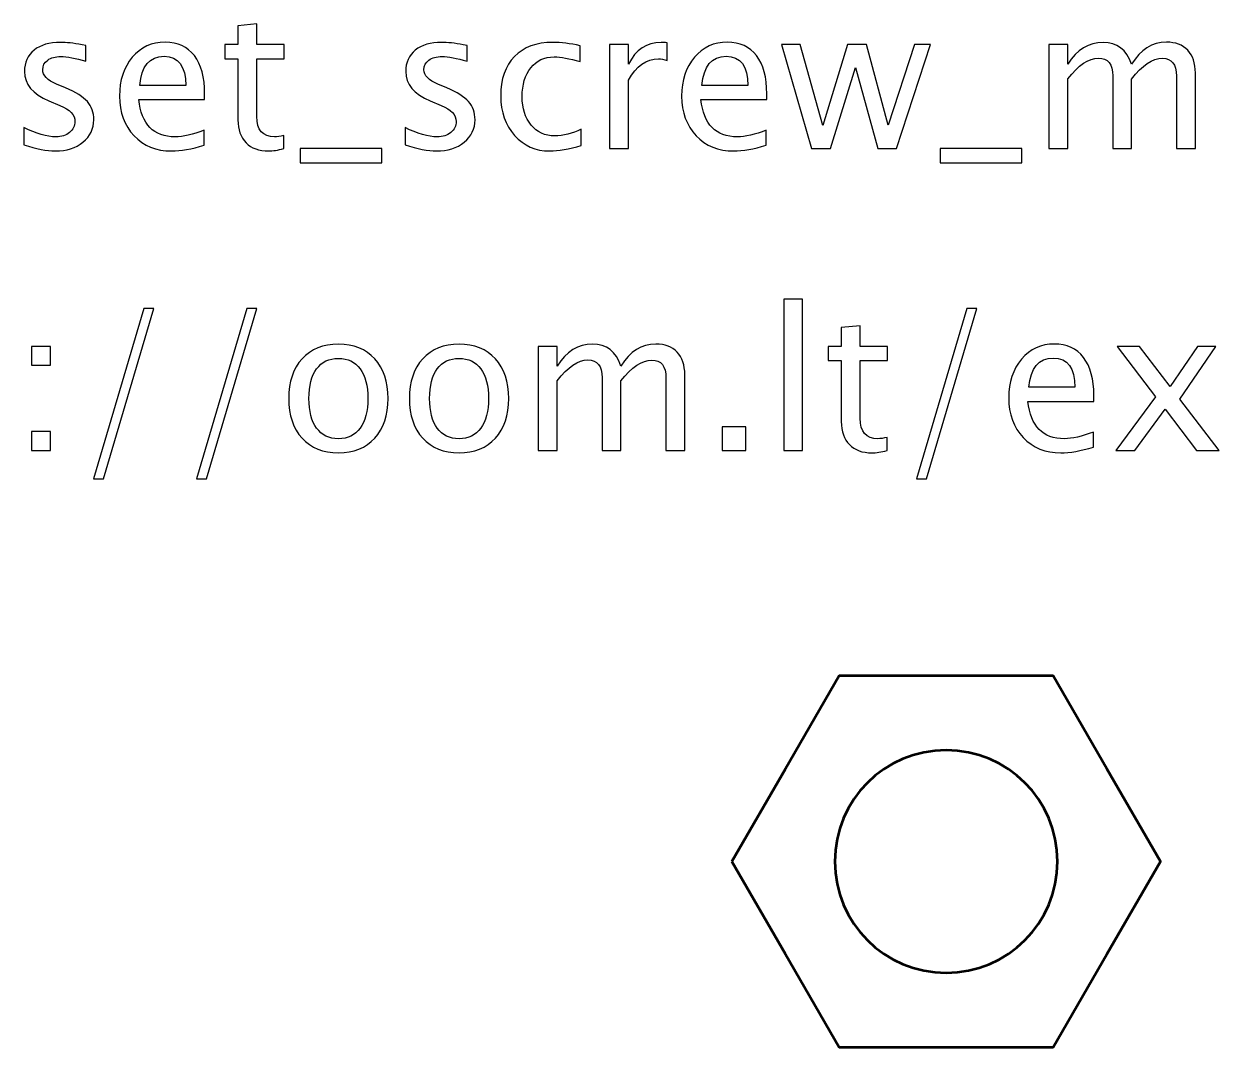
# Model space of a CAD drawing. Header units: centimetres. Extents: x -5.1 to 5.1, y 0.3 to 6.8.
# Drawn here: x -2.485 to 0.735, y 4 to 6.756 of the extents above; entities that cross this region are included whole.
import ezdxf

# ---------------------------------------------------------------- set-up
doc = ezdxf.new("R2010")
doc.units = ezdxf.units.CM
doc.header["$MEASUREMENT"] = 0
doc.layers.add('Layer 1', color=7, linetype='Continuous')

msp = doc.modelspace()

# ---------------------------------------------------------------- linework, layer by layer
at = {"layer": 'Layer 1'}
for points, knots in [([(-1.78483, 6.42053), (-1.80053, 6.41621), (-1.8142, 6.41409), (-1.82575, 6.41409), (-1.82575, 6.41409), (-1.85168, 6.41409), (-1.87187, 6.4215), (-1.88634, 6.43632), (-1.88634, 6.43632), (-1.90089, 6.45113), (-1.90812, 6.47168), (-1.90812, 6.49805), (-1.90812, 6.49805), (-1.90812, 6.49805), (-1.90812, 6.6628), (-1.90812, 6.6628), (-1.90812, 6.6628), (-1.90812, 6.6628), (-1.94322, 6.6628), (-1.94322, 6.6628), (-1.94322, 6.6628), (-1.94322, 6.6628), (-1.94322, 6.7009), (-1.94322, 6.7009), (-1.94322, 6.7009), (-1.94322, 6.7009), (-1.90812, 6.7009), (-1.90812, 6.7009), (-1.90812, 6.7009), (-1.90812, 6.7009), (-1.90812, 6.75161), (-1.90812, 6.75161), (-1.90812, 6.75161), (-1.90812, 6.75161), (-1.85732, 6.75646), (-1.85732, 6.75646), (-1.85732, 6.75646), (-1.85732, 6.75646), (-1.85732, 6.7009), (-1.85732, 6.7009), (-1.85732, 6.7009), (-1.85732, 6.7009), (-1.78377, 6.7009), (-1.78377, 6.7009), (-1.78377, 6.7009), (-1.78377, 6.7009), (-1.78377, 6.6628), (-1.78377, 6.6628), (-1.78377, 6.6628), (-1.78377, 6.6628), (-1.85732, 6.6628), (-1.85732, 6.6628), (-1.85732, 6.6628), (-1.85732, 6.6628), (-1.85732, 6.50722), (-1.85732, 6.50722), (-1.85732, 6.50722), (-1.85732, 6.47053), (-1.84136, 6.45219), (-1.80952, 6.45219), (-1.80952, 6.45219), (-1.80273, 6.45219), (-1.79453, 6.45334), (-1.78483, 6.45554), (-1.78483, 6.45554), (-1.78483, 6.45554), (-1.78483, 6.42053), (-1.78483, 6.42053)], [0, 0, 0, 0, 0.0555556, 0.0555556, 0.0555556, 0.0555556, 0.1111111, 0.1111111, 0.1111111, 0.1111111, 0.1666667, 0.1666667, 0.1666667, 0.1666667, 0.2222222, 0.2222222, 0.2222222, 0.2222222, 0.2777778, 0.2777778, 0.2777778, 0.2777778, 0.3333333, 0.3333333, 0.3333333, 0.3333333, 0.3888889, 0.3888889, 0.3888889, 0.3888889, 0.4444444, 0.4444444, 0.4444444, 0.4444444, 0.5, 0.5, 0.5, 0.5, 0.5555556, 0.5555556, 0.5555556, 0.5555556, 0.6111111, 0.6111111, 0.6111111, 0.6111111, 0.6666667, 0.6666667, 0.6666667, 0.6666667, 0.7222222, 0.7222222, 0.7222222, 0.7222222, 0.7777778, 0.7777778, 0.7777778, 0.7777778, 0.8333333, 0.8333333, 0.8333333, 0.8333333, 0.8888889, 0.8888889, 0.8888889, 0.8888889, 1, 1, 1, 1]), ([(-2.48492, 6.43049), (-2.48492, 6.43049), (-2.48492, 6.47706), (-2.48492, 6.47706), (-2.48492, 6.47706), (-2.45167, 6.46048), (-2.42283, 6.45219), (-2.39823, 6.45219), (-2.39823, 6.45219), (-2.38359, 6.45219), (-2.37142, 6.45616), (-2.3618, 6.4641), (-2.3618, 6.4641), (-2.35219, 6.47195), (-2.34734, 6.48182), (-2.34734, 6.49373), (-2.34734, 6.49373), (-2.34734, 6.5111), (-2.36083, 6.52548), (-2.38782, 6.53686), (-2.38782, 6.53686), (-2.38782, 6.53686), (-2.41754, 6.54947), (-2.41754, 6.54947), (-2.41754, 6.54947), (-2.46138, 6.56764), (-2.48334, 6.59392), (-2.48334, 6.62805), (-2.48334, 6.62805), (-2.48334, 6.65248), (-2.47469, 6.67171), (-2.45741, 6.68573), (-2.45741, 6.68573), (-2.44012, 6.69975), (-2.4164, 6.70672), (-2.38632, 6.70672), (-2.38632, 6.70672), (-2.37071, 6.70672), (-2.35131, 6.7046), (-2.32829, 6.70028), (-2.32829, 6.70028), (-2.32829, 6.70028), (-2.31771, 6.69825), (-2.31771, 6.69825), (-2.31771, 6.69825), (-2.31771, 6.69825), (-2.31771, 6.65592), (-2.31771, 6.65592), (-2.31771, 6.65592), (-2.34602, 6.66439), (-2.36859, 6.66862), (-2.38544, 6.66862), (-2.38544, 6.66862), (-2.40026, 6.66862), (-2.41199, 6.66536), (-2.42089, 6.65892), (-2.42089, 6.65892), (-2.42971, 6.65248), (-2.43412, 6.64384), (-2.43412, 6.63299), (-2.43412, 6.63299), (-2.43412, 6.61773), (-2.42178, 6.60477), (-2.39699, 6.59427), (-2.39699, 6.59427), (-2.39699, 6.59427), (-2.37256, 6.58395), (-2.37256, 6.58395), (-2.37256, 6.58395), (-2.34487, 6.57231), (-2.32529, 6.55996), (-2.31383, 6.547), (-2.31383, 6.547), (-2.30227, 6.53404), (-2.29654, 6.51781), (-2.29654, 6.4984), (-2.29654, 6.4984), (-2.29654, 6.4738), (-2.30624, 6.4536), (-2.32573, 6.43781), (-2.32573, 6.43781), (-2.34513, 6.42203), (-2.37001, 6.41409), (-2.40026, 6.41409), (-2.40026, 6.41409), (-2.42354, 6.41409), (-2.45167, 6.41956), (-2.48492, 6.43049)], [0, 0, 0, 0, 0.0434783, 0.0434783, 0.0434783, 0.0434783, 0.0869565, 0.0869565, 0.0869565, 0.0869565, 0.1304348, 0.1304348, 0.1304348, 0.1304348, 0.173913, 0.173913, 0.173913, 0.173913, 0.2173913, 0.2173913, 0.2173913, 0.2173913, 0.2608696, 0.2608696, 0.2608696, 0.2608696, 0.3043478, 0.3043478, 0.3043478, 0.3043478, 0.3478261, 0.3478261, 0.3478261, 0.3478261, 0.3913043, 0.3913043, 0.3913043, 0.3913043, 0.4347826, 0.4347826, 0.4347826, 0.4347826, 0.4782609, 0.4782609, 0.4782609, 0.4782609, 0.5217391, 0.5217391, 0.5217391, 0.5217391, 0.5652174, 0.5652174, 0.5652174, 0.5652174, 0.6086957, 0.6086957, 0.6086957, 0.6086957, 0.6521739, 0.6521739, 0.6521739, 0.6521739, 0.6956522, 0.6956522, 0.6956522, 0.6956522, 0.7391304, 0.7391304, 0.7391304, 0.7391304, 0.7826087, 0.7826087, 0.7826087, 0.7826087, 0.826087, 0.826087, 0.826087, 0.826087, 0.8695652, 0.8695652, 0.8695652, 0.8695652, 0.9130435, 0.9130435, 0.9130435, 0.9130435, 1, 1, 1, 1]), ([(-1.99923, 6.42944), (-2.03336, 6.41921), (-2.06256, 6.41409), (-2.0869, 6.41409), (-2.0869, 6.41409), (-2.12844, 6.41409), (-2.16222, 6.42785), (-2.18823, 6.45528), (-2.18823, 6.45528), (-2.21425, 6.48271), (-2.2273, 6.51825), (-2.2273, 6.56199), (-2.2273, 6.56199), (-2.2273, 6.60441), (-2.21584, 6.63925), (-2.19282, 6.6665), (-2.19282, 6.6665), (-2.1698, 6.69367), (-2.14034, 6.70725), (-2.10445, 6.70725), (-2.10445, 6.70725), (-2.07049, 6.70725), (-2.04421, 6.69517), (-2.02569, 6.671), (-2.02569, 6.671), (-2.00717, 6.64684), (-1.99791, 6.61262), (-1.99791, 6.56825), (-1.99791, 6.56825), (-1.99791, 6.56825), (-1.99817, 6.55273), (-1.99817, 6.55273), (-1.99817, 6.55273), (-1.99817, 6.55273), (-2.17545, 6.55273), (-2.17545, 6.55273), (-2.17545, 6.55273), (-2.16804, 6.4857), (-2.13532, 6.45219), (-2.07737, 6.45219), (-2.07737, 6.45219), (-2.05612, 6.45219), (-2.0301, 6.45819), (-1.99923, 6.47018), (-1.99923, 6.47018), (-1.99923, 6.47018), (-1.99923, 6.42944), (-1.99923, 6.42944)], [0, 0, 0, 0, 0.0769231, 0.0769231, 0.0769231, 0.0769231, 0.1538462, 0.1538462, 0.1538462, 0.1538462, 0.2307692, 0.2307692, 0.2307692, 0.2307692, 0.3076923, 0.3076923, 0.3076923, 0.3076923, 0.3846154, 0.3846154, 0.3846154, 0.3846154, 0.4615385, 0.4615385, 0.4615385, 0.4615385, 0.5384615, 0.5384615, 0.5384615, 0.5384615, 0.6153846, 0.6153846, 0.6153846, 0.6153846, 0.6923077, 0.6923077, 0.6923077, 0.6923077, 0.7692308, 0.7692308, 0.7692308, 0.7692308, 0.8461538, 0.8461538, 0.8461538, 0.8461538, 1, 1, 1, 1]), ([(-1.45779, 6.43049), (-1.45779, 6.43049), (-1.45779, 6.47706), (-1.45779, 6.47706), (-1.45779, 6.47706), (-1.42454, 6.46048), (-1.3957, 6.45219), (-1.3711, 6.45219), (-1.3711, 6.45219), (-1.35646, 6.45219), (-1.34429, 6.45616), (-1.33467, 6.4641), (-1.33467, 6.4641), (-1.32506, 6.47195), (-1.32021, 6.48182), (-1.32021, 6.49373), (-1.32021, 6.49373), (-1.32021, 6.5111), (-1.3337, 6.52548), (-1.36069, 6.53686), (-1.36069, 6.53686), (-1.36069, 6.53686), (-1.39041, 6.54947), (-1.39041, 6.54947), (-1.39041, 6.54947), (-1.43425, 6.56764), (-1.45621, 6.59392), (-1.45621, 6.62805), (-1.45621, 6.62805), (-1.45621, 6.65248), (-1.44756, 6.67171), (-1.43028, 6.68573), (-1.43028, 6.68573), (-1.41299, 6.69975), (-1.38927, 6.70672), (-1.35919, 6.70672), (-1.35919, 6.70672), (-1.34358, 6.70672), (-1.32418, 6.7046), (-1.30116, 6.70028), (-1.30116, 6.70028), (-1.30116, 6.70028), (-1.29058, 6.69825), (-1.29058, 6.69825), (-1.29058, 6.69825), (-1.29058, 6.69825), (-1.29058, 6.65592), (-1.29058, 6.65592), (-1.29058, 6.65592), (-1.31889, 6.66439), (-1.34146, 6.66862), (-1.35831, 6.66862), (-1.35831, 6.66862), (-1.37313, 6.66862), (-1.38486, 6.66536), (-1.39376, 6.65892), (-1.39376, 6.65892), (-1.40258, 6.65248), (-1.40699, 6.64384), (-1.40699, 6.63299), (-1.40699, 6.63299), (-1.40699, 6.61773), (-1.39465, 6.60477), (-1.36986, 6.59427), (-1.36986, 6.59427), (-1.36986, 6.59427), (-1.34543, 6.58395), (-1.34543, 6.58395), (-1.34543, 6.58395), (-1.31774, 6.57231), (-1.29816, 6.55996), (-1.2867, 6.547), (-1.2867, 6.547), (-1.27514, 6.53404), (-1.26941, 6.51781), (-1.26941, 6.4984), (-1.26941, 6.4984), (-1.26941, 6.4738), (-1.27911, 6.4536), (-1.2986, 6.43781), (-1.2986, 6.43781), (-1.318, 6.42203), (-1.34288, 6.41409), (-1.37313, 6.41409), (-1.37313, 6.41409), (-1.39641, 6.41409), (-1.42454, 6.41956), (-1.45779, 6.43049)], [0, 0, 0, 0, 0.0434783, 0.0434783, 0.0434783, 0.0434783, 0.0869565, 0.0869565, 0.0869565, 0.0869565, 0.1304348, 0.1304348, 0.1304348, 0.1304348, 0.173913, 0.173913, 0.173913, 0.173913, 0.2173913, 0.2173913, 0.2173913, 0.2173913, 0.2608696, 0.2608696, 0.2608696, 0.2608696, 0.3043478, 0.3043478, 0.3043478, 0.3043478, 0.3478261, 0.3478261, 0.3478261, 0.3478261, 0.3913043, 0.3913043, 0.3913043, 0.3913043, 0.4347826, 0.4347826, 0.4347826, 0.4347826, 0.4782609, 0.4782609, 0.4782609, 0.4782609, 0.5217391, 0.5217391, 0.5217391, 0.5217391, 0.5652174, 0.5652174, 0.5652174, 0.5652174, 0.6086957, 0.6086957, 0.6086957, 0.6086957, 0.6521739, 0.6521739, 0.6521739, 0.6521739, 0.6956522, 0.6956522, 0.6956522, 0.6956522, 0.7391304, 0.7391304, 0.7391304, 0.7391304, 0.7826087, 0.7826087, 0.7826087, 0.7826087, 0.826087, 0.826087, 0.826087, 0.826087, 0.8695652, 0.8695652, 0.8695652, 0.8695652, 0.9130435, 0.9130435, 0.9130435, 0.9130435, 1, 1, 1, 1]), ([(-0.98322, 6.42891), (-1.01611, 6.41903), (-1.04451, 6.41409), (-1.06841, 6.41409), (-1.06841, 6.41409), (-1.10634, 6.41409), (-1.13773, 6.42811), (-1.16269, 6.45607), (-1.16269, 6.45607), (-1.18765, 6.48412), (-1.20017, 6.51948), (-1.20017, 6.56208), (-1.20017, 6.56208), (-1.20017, 6.60759), (-1.18783, 6.64313), (-1.16313, 6.66853), (-1.16313, 6.66853), (-1.13844, 6.69402), (-1.10395, 6.70672), (-1.05968, 6.70672), (-1.05968, 6.70672), (-1.0379, 6.70672), (-1.01338, 6.70372), (-0.98639, 6.69773), (-0.98639, 6.69773), (-0.98639, 6.69773), (-0.98639, 6.65486), (-0.98639, 6.65486), (-0.98639, 6.65486), (-1.01505, 6.66333), (-1.03843, 6.66756), (-1.05642, 6.66756), (-1.05642, 6.66756), (-1.08252, 6.66756), (-1.10342, 6.65777), (-1.11904, 6.63828), (-1.11904, 6.63828), (-1.13465, 6.61879), (-1.1425, 6.59277), (-1.1425, 6.56032), (-1.1425, 6.56032), (-1.1425, 6.52883), (-1.13438, 6.50343), (-1.11824, 6.48394), (-1.11824, 6.48394), (-1.1021, 6.46454), (-1.08102, 6.45484), (-1.05483, 6.45484), (-1.05483, 6.45484), (-1.03163, 6.45484), (-1.00782, 6.46083), (-0.98322, 6.47283), (-0.98322, 6.47283), (-0.98322, 6.47283), (-0.98322, 6.42891), (-0.98322, 6.42891)], [0, 0, 0, 0, 0.0666667, 0.0666667, 0.0666667, 0.0666667, 0.1333333, 0.1333333, 0.1333333, 0.1333333, 0.2, 0.2, 0.2, 0.2, 0.2666667, 0.2666667, 0.2666667, 0.2666667, 0.3333333, 0.3333333, 0.3333333, 0.3333333, 0.4, 0.4, 0.4, 0.4, 0.4666667, 0.4666667, 0.4666667, 0.4666667, 0.5333333, 0.5333333, 0.5333333, 0.5333333, 0.6, 0.6, 0.6, 0.6, 0.6666667, 0.6666667, 0.6666667, 0.6666667, 0.7333333, 0.7333333, 0.7333333, 0.7333333, 0.8, 0.8, 0.8, 0.8, 0.8666667, 0.8666667, 0.8666667, 0.8666667, 1, 1, 1, 1]), ([(-0.90693, 6.42044), (-0.90693, 6.42044), (-0.90693, 6.7009), (-0.90693, 6.7009), (-0.90693, 6.7009), (-0.90693, 6.7009), (-0.85613, 6.7009), (-0.85613, 6.7009), (-0.85613, 6.7009), (-0.85613, 6.7009), (-0.85613, 6.64789), (-0.85613, 6.64789), (-0.85613, 6.64789), (-0.83593, 6.68714), (-0.80665, 6.70672), (-0.7682, 6.70672), (-0.7682, 6.70672), (-0.763, 6.70672), (-0.75753, 6.70628), (-0.75188, 6.7054), (-0.75188, 6.7054), (-0.75188, 6.7054), (-0.75188, 6.65786), (-0.75188, 6.65786), (-0.75188, 6.65786), (-0.7607, 6.66077), (-0.76846, 6.66227), (-0.77517, 6.66227), (-0.77517, 6.66227), (-0.80745, 6.66227), (-0.83443, 6.64322), (-0.85613, 6.60503), (-0.85613, 6.60503), (-0.85613, 6.60503), (-0.85613, 6.42044), (-0.85613, 6.42044), (-0.85613, 6.42044), (-0.85613, 6.42044), (-0.90693, 6.42044), (-0.90693, 6.42044)], [0, 0, 0, 0, 0.0909091, 0.0909091, 0.0909091, 0.0909091, 0.1818182, 0.1818182, 0.1818182, 0.1818182, 0.2727273, 0.2727273, 0.2727273, 0.2727273, 0.3636364, 0.3636364, 0.3636364, 0.3636364, 0.4545455, 0.4545455, 0.4545455, 0.4545455, 0.5454545, 0.5454545, 0.5454545, 0.5454545, 0.6363636, 0.6363636, 0.6363636, 0.6363636, 0.7272727, 0.7272727, 0.7272727, 0.7272727, 0.8181818, 0.8181818, 0.8181818, 0.8181818, 1, 1, 1, 1]), ([(-0.48456, 6.42944), (-0.51869, 6.41921), (-0.54789, 6.41409), (-0.57223, 6.41409), (-0.57223, 6.41409), (-0.61377, 6.41409), (-0.64755, 6.42785), (-0.67356, 6.45528), (-0.67356, 6.45528), (-0.69958, 6.48271), (-0.71263, 6.51825), (-0.71263, 6.56199), (-0.71263, 6.56199), (-0.71263, 6.60441), (-0.70117, 6.63925), (-0.67815, 6.6665), (-0.67815, 6.6665), (-0.65513, 6.69367), (-0.62567, 6.70725), (-0.58978, 6.70725), (-0.58978, 6.70725), (-0.55582, 6.70725), (-0.52954, 6.69517), (-0.51102, 6.671), (-0.51102, 6.671), (-0.4925, 6.64684), (-0.48324, 6.61262), (-0.48324, 6.56825), (-0.48324, 6.56825), (-0.48324, 6.56825), (-0.4835, 6.55273), (-0.4835, 6.55273), (-0.4835, 6.55273), (-0.4835, 6.55273), (-0.66078, 6.55273), (-0.66078, 6.55273), (-0.66078, 6.55273), (-0.65337, 6.4857), (-0.62065, 6.45219), (-0.5627, 6.45219), (-0.5627, 6.45219), (-0.54145, 6.45219), (-0.51543, 6.45819), (-0.48456, 6.47018), (-0.48456, 6.47018), (-0.48456, 6.47018), (-0.48456, 6.42944), (-0.48456, 6.42944)], [0, 0, 0, 0, 0.0769231, 0.0769231, 0.0769231, 0.0769231, 0.1538462, 0.1538462, 0.1538462, 0.1538462, 0.2307692, 0.2307692, 0.2307692, 0.2307692, 0.3076923, 0.3076923, 0.3076923, 0.3076923, 0.3846154, 0.3846154, 0.3846154, 0.3846154, 0.4615385, 0.4615385, 0.4615385, 0.4615385, 0.5384615, 0.5384615, 0.5384615, 0.5384615, 0.6153846, 0.6153846, 0.6153846, 0.6153846, 0.6923077, 0.6923077, 0.6923077, 0.6923077, 0.7692308, 0.7692308, 0.7692308, 0.7692308, 0.8461538, 0.8461538, 0.8461538, 0.8461538, 1, 1, 1, 1]), ([(-0.36276, 6.42044), (-0.36276, 6.42044), (-0.44319, 6.7009), (-0.44319, 6.7009), (-0.44319, 6.7009), (-0.44319, 6.7009), (-0.39363, 6.7009), (-0.39363, 6.7009), (-0.39363, 6.7009), (-0.39363, 6.7009), (-0.33198, 6.48315), (-0.33198, 6.48315), (-0.33198, 6.48315), (-0.33198, 6.48315), (-0.26548, 6.7009), (-0.26548, 6.7009), (-0.26548, 6.7009), (-0.26548, 6.7009), (-0.21468, 6.7009), (-0.21468, 6.7009), (-0.21468, 6.7009), (-0.21468, 6.7009), (-0.15621, 6.4835), (-0.15621, 6.4835), (-0.15621, 6.4835), (-0.15621, 6.4835), (-0.08548, 6.7009), (-0.08548, 6.7009), (-0.08548, 6.7009), (-0.08548, 6.7009), (-0.04208, 6.7009), (-0.04208, 6.7009), (-0.04208, 6.7009), (-0.04208, 6.7009), (-0.13363, 6.42044), (-0.13363, 6.42044), (-0.13363, 6.42044), (-0.13363, 6.42044), (-0.18443, 6.42044), (-0.18443, 6.42044), (-0.18443, 6.42044), (-0.18443, 6.42044), (-0.24458, 6.63916), (-0.24458, 6.63916), (-0.24458, 6.63916), (-0.24458, 6.63916), (-0.31196, 6.42044), (-0.31196, 6.42044), (-0.31196, 6.42044), (-0.31196, 6.42044), (-0.36276, 6.42044), (-0.36276, 6.42044)], [0, 0, 0, 0, 0.0714286, 0.0714286, 0.0714286, 0.0714286, 0.1428571, 0.1428571, 0.1428571, 0.1428571, 0.2142857, 0.2142857, 0.2142857, 0.2142857, 0.2857143, 0.2857143, 0.2857143, 0.2857143, 0.3571429, 0.3571429, 0.3571429, 0.3571429, 0.4285714, 0.4285714, 0.4285714, 0.4285714, 0.5, 0.5, 0.5, 0.5, 0.5714286, 0.5714286, 0.5714286, 0.5714286, 0.6428571, 0.6428571, 0.6428571, 0.6428571, 0.7142857, 0.7142857, 0.7142857, 0.7142857, 0.7857143, 0.7857143, 0.7857143, 0.7857143, 0.8571429, 0.8571429, 0.8571429, 0.8571429, 1, 1, 1, 1]), ([(0.27675, 6.42044), (0.27675, 6.42044), (0.27675, 6.7009), (0.27675, 6.7009), (0.27675, 6.7009), (0.27675, 6.7009), (0.32755, 6.7009), (0.32755, 6.7009), (0.32755, 6.7009), (0.32755, 6.7009), (0.32755, 6.64789), (0.32755, 6.64789), (0.32755, 6.64789), (0.35233, 6.68714), (0.38408, 6.70672), (0.42298, 6.70672), (0.42298, 6.70672), (0.46046, 6.70672), (0.48595, 6.68714), (0.49953, 6.64789), (0.49953, 6.64789), (0.52361, 6.68749), (0.55501, 6.70725), (0.59355, 6.70725), (0.59355, 6.70725), (0.61815, 6.70725), (0.63729, 6.70002), (0.65096, 6.68547), (0.65096, 6.68547), (0.66463, 6.67091), (0.67151, 6.65054), (0.67151, 6.62435), (0.67151, 6.62435), (0.67151, 6.62435), (0.67151, 6.42044), (0.67151, 6.42044), (0.67151, 6.42044), (0.67151, 6.42044), (0.62071, 6.42044), (0.62071, 6.42044), (0.62071, 6.42044), (0.62071, 6.42044), (0.62071, 6.61597), (0.62071, 6.61597), (0.62071, 6.61597), (0.62071, 6.64789), (0.60801, 6.66386), (0.58261, 6.66386), (0.58261, 6.66386), (0.55624, 6.66386), (0.52855, 6.64525), (0.49953, 6.60794), (0.49953, 6.60794), (0.49953, 6.60794), (0.49953, 6.42044), (0.49953, 6.42044), (0.49953, 6.42044), (0.49953, 6.42044), (0.44873, 6.42044), (0.44873, 6.42044), (0.44873, 6.42044), (0.44873, 6.42044), (0.44873, 6.61614), (0.44873, 6.61614), (0.44873, 6.61614), (0.44873, 6.64834), (0.43585, 6.66439), (0.41001, 6.66439), (0.41001, 6.66439), (0.38435, 6.66439), (0.35683, 6.64569), (0.32755, 6.60821), (0.32755, 6.60821), (0.32755, 6.60821), (0.32755, 6.42044), (0.32755, 6.42044), (0.32755, 6.42044), (0.32755, 6.42044), (0.27675, 6.42044), (0.27675, 6.42044)], [0, 0, 0, 0, 0.047619, 0.047619, 0.047619, 0.047619, 0.0952381, 0.0952381, 0.0952381, 0.0952381, 0.1428571, 0.1428571, 0.1428571, 0.1428571, 0.1904762, 0.1904762, 0.1904762, 0.1904762, 0.2380952, 0.2380952, 0.2380952, 0.2380952, 0.2857143, 0.2857143, 0.2857143, 0.2857143, 0.3333333, 0.3333333, 0.3333333, 0.3333333, 0.3809524, 0.3809524, 0.3809524, 0.3809524, 0.4285714, 0.4285714, 0.4285714, 0.4285714, 0.4761905, 0.4761905, 0.4761905, 0.4761905, 0.5238095, 0.5238095, 0.5238095, 0.5238095, 0.5714286, 0.5714286, 0.5714286, 0.5714286, 0.6190476, 0.6190476, 0.6190476, 0.6190476, 0.6666667, 0.6666667, 0.6666667, 0.6666667, 0.7142857, 0.7142857, 0.7142857, 0.7142857, 0.7619048, 0.7619048, 0.7619048, 0.7619048, 0.8095238, 0.8095238, 0.8095238, 0.8095238, 0.8571429, 0.8571429, 0.8571429, 0.8571429, 0.9047619, 0.9047619, 0.9047619, 0.9047619, 1, 1, 1, 1]), ([(-2.1728, 6.59083), (-2.1728, 6.59083), (-2.04897, 6.59083), (-2.04897, 6.59083), (-2.04897, 6.59083), (-2.04897, 6.64304), (-2.06847, 6.66915), (-2.10736, 6.66915), (-2.10736, 6.66915), (-2.14652, 6.66915), (-2.1683, 6.64304), (-2.1728, 6.59083)], [0, 0, 0, 0, 0.25, 0.25, 0.25, 0.25, 0.5, 0.5, 0.5, 0.5, 1, 1, 1, 1]), ([(-0.65813, 6.59083), (-0.65813, 6.59083), (-0.5343, 6.59083), (-0.5343, 6.59083), (-0.5343, 6.59083), (-0.5343, 6.64304), (-0.5538, 6.66915), (-0.59269, 6.66915), (-0.59269, 6.66915), (-0.63185, 6.66915), (-0.65363, 6.64304), (-0.65813, 6.59083)], [0, 0, 0, 0, 0.25, 0.25, 0.25, 0.25, 0.5, 0.5, 0.5, 0.5, 1, 1, 1, 1]), ([(-1.7409, 6.38234), (-1.7409, 6.38234), (-1.7409, 6.42044), (-1.7409, 6.42044), (-1.7409, 6.42044), (-1.7409, 6.42044), (-1.52077, 6.42044), (-1.52077, 6.42044), (-1.52077, 6.42044), (-1.52077, 6.42044), (-1.52077, 6.38234), (-1.52077, 6.38234), (-1.52077, 6.38234), (-1.52077, 6.38234), (-1.7409, 6.38234), (-1.7409, 6.38234)], [0, 0, 0, 0, 0.2, 0.2, 0.2, 0.2, 0.4, 0.4, 0.4, 0.4, 0.6, 0.6, 0.6, 0.6, 1, 1, 1, 1]), ([(-0.01641, 6.38234), (-0.01641, 6.38234), (-0.01641, 6.42044), (-0.01641, 6.42044), (-0.01641, 6.42044), (-0.01641, 6.42044), (0.20372, 6.42044), (0.20372, 6.42044), (0.20372, 6.42044), (0.20372, 6.42044), (0.20372, 6.38234), (0.20372, 6.38234), (0.20372, 6.38234), (0.20372, 6.38234), (-0.01641, 6.38234), (-0.01641, 6.38234)], [0, 0, 0, 0, 0.2, 0.2, 0.2, 0.2, 0.4, 0.4, 0.4, 0.4, 0.6, 0.6, 0.6, 0.6, 1, 1, 1, 1]), ([(-2.29768, 5.53056), (-2.29768, 5.53056), (-2.16159, 5.98988), (-2.16159, 5.98988), (-2.16159, 5.98988), (-2.16159, 5.98988), (-2.1347, 5.98988), (-2.1347, 5.98988), (-2.1347, 5.98988), (-2.1347, 5.98988), (-2.27078, 5.53056), (-2.27078, 5.53056), (-2.27078, 5.53056), (-2.27078, 5.53056), (-2.29768, 5.53056), (-2.29768, 5.53056)], [0, 0, 0, 0, 0.2, 0.2, 0.2, 0.2, 0.4, 0.4, 0.4, 0.4, 0.6, 0.6, 0.6, 0.6, 1, 1, 1, 1]), ([(-2.02022, 5.53056), (-2.02022, 5.53056), (-1.88413, 5.98988), (-1.88413, 5.98988), (-1.88413, 5.98988), (-1.88413, 5.98988), (-1.85724, 5.98988), (-1.85724, 5.98988), (-1.85724, 5.98988), (-1.85724, 5.98988), (-1.99332, 5.53056), (-1.99332, 5.53056), (-1.99332, 5.53056), (-1.99332, 5.53056), (-2.02022, 5.53056), (-2.02022, 5.53056)], [0, 0, 0, 0, 0.2, 0.2, 0.2, 0.2, 0.4, 0.4, 0.4, 0.4, 0.6, 0.6, 0.6, 0.6, 1, 1, 1, 1]), ([(-0.43747, 5.60729), (-0.43747, 5.60729), (-0.43747, 6.01528), (-0.43747, 6.01528), (-0.43747, 6.01528), (-0.43747, 6.01528), (-0.38667, 6.01528), (-0.38667, 6.01528), (-0.38667, 6.01528), (-0.38667, 6.01528), (-0.38667, 5.60729), (-0.38667, 5.60729), (-0.38667, 5.60729), (-0.38667, 5.60729), (-0.43747, 5.60729), (-0.43747, 5.60729)], [0, 0, 0, 0, 0.2, 0.2, 0.2, 0.2, 0.4, 0.4, 0.4, 0.4, 0.6, 0.6, 0.6, 0.6, 1, 1, 1, 1]), ([(-0.08028, 5.53056), (-0.08028, 5.53056), (0.05581, 5.98988), (0.05581, 5.98988), (0.05581, 5.98988), (0.05581, 5.98988), (0.0827, 5.98988), (0.0827, 5.98988), (0.0827, 5.98988), (0.0827, 5.98988), (-0.05338, 5.53056), (-0.05338, 5.53056), (-0.05338, 5.53056), (-0.05338, 5.53056), (-0.08028, 5.53056), (-0.08028, 5.53056)], [0, 0, 0, 0, 0.2, 0.2, 0.2, 0.2, 0.4, 0.4, 0.4, 0.4, 0.6, 0.6, 0.6, 0.6, 1, 1, 1, 1]), ([(-0.15913, 5.60738), (-0.17483, 5.60306), (-0.1885, 5.60094), (-0.20005, 5.60094), (-0.20005, 5.60094), (-0.22598, 5.60094), (-0.24617, 5.60835), (-0.26064, 5.62317), (-0.26064, 5.62317), (-0.27519, 5.63798), (-0.28242, 5.65853), (-0.28242, 5.6849), (-0.28242, 5.6849), (-0.28242, 5.6849), (-0.28242, 5.84965), (-0.28242, 5.84965), (-0.28242, 5.84965), (-0.28242, 5.84965), (-0.31752, 5.84965), (-0.31752, 5.84965), (-0.31752, 5.84965), (-0.31752, 5.84965), (-0.31752, 5.88775), (-0.31752, 5.88775), (-0.31752, 5.88775), (-0.31752, 5.88775), (-0.28242, 5.88775), (-0.28242, 5.88775), (-0.28242, 5.88775), (-0.28242, 5.88775), (-0.28242, 5.93846), (-0.28242, 5.93846), (-0.28242, 5.93846), (-0.28242, 5.93846), (-0.23162, 5.94331), (-0.23162, 5.94331), (-0.23162, 5.94331), (-0.23162, 5.94331), (-0.23162, 5.88775), (-0.23162, 5.88775), (-0.23162, 5.88775), (-0.23162, 5.88775), (-0.15807, 5.88775), (-0.15807, 5.88775), (-0.15807, 5.88775), (-0.15807, 5.88775), (-0.15807, 5.84965), (-0.15807, 5.84965), (-0.15807, 5.84965), (-0.15807, 5.84965), (-0.23162, 5.84965), (-0.23162, 5.84965), (-0.23162, 5.84965), (-0.23162, 5.84965), (-0.23162, 5.69407), (-0.23162, 5.69407), (-0.23162, 5.69407), (-0.23162, 5.65738), (-0.21566, 5.63904), (-0.18382, 5.63904), (-0.18382, 5.63904), (-0.17703, 5.63904), (-0.16883, 5.64019), (-0.15913, 5.64239), (-0.15913, 5.64239), (-0.15913, 5.64239), (-0.15913, 5.60738), (-0.15913, 5.60738)], [0, 0, 0, 0, 0.0555556, 0.0555556, 0.0555556, 0.0555556, 0.1111111, 0.1111111, 0.1111111, 0.1111111, 0.1666667, 0.1666667, 0.1666667, 0.1666667, 0.2222222, 0.2222222, 0.2222222, 0.2222222, 0.2777778, 0.2777778, 0.2777778, 0.2777778, 0.3333333, 0.3333333, 0.3333333, 0.3333333, 0.3888889, 0.3888889, 0.3888889, 0.3888889, 0.4444444, 0.4444444, 0.4444444, 0.4444444, 0.5, 0.5, 0.5, 0.5, 0.5555556, 0.5555556, 0.5555556, 0.5555556, 0.6111111, 0.6111111, 0.6111111, 0.6111111, 0.6666667, 0.6666667, 0.6666667, 0.6666667, 0.7222222, 0.7222222, 0.7222222, 0.7222222, 0.7777778, 0.7777778, 0.7777778, 0.7777778, 0.8333333, 0.8333333, 0.8333333, 0.8333333, 0.8888889, 0.8888889, 0.8888889, 0.8888889, 1, 1, 1, 1]), ([(-1.63745, 5.60094), (-1.67864, 5.60094), (-1.71127, 5.61408), (-1.73526, 5.64036), (-1.73526, 5.64036), (-1.75934, 5.66665), (-1.77133, 5.70236), (-1.77133, 5.74743), (-1.77133, 5.74743), (-1.77133, 5.79241), (-1.75934, 5.82804), (-1.73526, 5.85424), (-1.73526, 5.85424), (-1.71127, 5.88043), (-1.67864, 5.89357), (-1.63745, 5.89357), (-1.63745, 5.89357), (-1.59627, 5.89357), (-1.56364, 5.88043), (-1.53965, 5.85424), (-1.53965, 5.85424), (-1.51557, 5.82804), (-1.50357, 5.79241), (-1.50357, 5.74743), (-1.50357, 5.74743), (-1.50357, 5.70236), (-1.51557, 5.66665), (-1.53965, 5.64036), (-1.53965, 5.64036), (-1.56364, 5.61408), (-1.59627, 5.60094), (-1.63745, 5.60094)], [0, 0, 0, 0, 0.1111111, 0.1111111, 0.1111111, 0.1111111, 0.2222222, 0.2222222, 0.2222222, 0.2222222, 0.3333333, 0.3333333, 0.3333333, 0.3333333, 0.4444444, 0.4444444, 0.4444444, 0.4444444, 0.5555556, 0.5555556, 0.5555556, 0.5555556, 0.6666667, 0.6666667, 0.6666667, 0.6666667, 0.7777778, 0.7777778, 0.7777778, 0.7777778, 1, 1, 1, 1]), ([(-1.31236, 5.60094), (-1.35355, 5.60094), (-1.38618, 5.61408), (-1.41017, 5.64036), (-1.41017, 5.64036), (-1.43425, 5.66665), (-1.44624, 5.70236), (-1.44624, 5.74743), (-1.44624, 5.74743), (-1.44624, 5.79241), (-1.43425, 5.82804), (-1.41017, 5.85424), (-1.41017, 5.85424), (-1.38618, 5.88043), (-1.35355, 5.89357), (-1.31236, 5.89357), (-1.31236, 5.89357), (-1.27118, 5.89357), (-1.23855, 5.88043), (-1.21456, 5.85424), (-1.21456, 5.85424), (-1.19048, 5.82804), (-1.17848, 5.79241), (-1.17848, 5.74743), (-1.17848, 5.74743), (-1.17848, 5.70236), (-1.19048, 5.66665), (-1.21456, 5.64036), (-1.21456, 5.64036), (-1.23855, 5.61408), (-1.27118, 5.60094), (-1.31236, 5.60094)], [0, 0, 0, 0, 0.1111111, 0.1111111, 0.1111111, 0.1111111, 0.2222222, 0.2222222, 0.2222222, 0.2222222, 0.3333333, 0.3333333, 0.3333333, 0.3333333, 0.4444444, 0.4444444, 0.4444444, 0.4444444, 0.5555556, 0.5555556, 0.5555556, 0.5555556, 0.6666667, 0.6666667, 0.6666667, 0.6666667, 0.7777778, 0.7777778, 0.7777778, 0.7777778, 1, 1, 1, 1]), ([(-1.09893, 5.60729), (-1.09893, 5.60729), (-1.09893, 5.88775), (-1.09893, 5.88775), (-1.09893, 5.88775), (-1.09893, 5.88775), (-1.04813, 5.88775), (-1.04813, 5.88775), (-1.04813, 5.88775), (-1.04813, 5.88775), (-1.04813, 5.83474), (-1.04813, 5.83474), (-1.04813, 5.83474), (-1.02335, 5.87399), (-0.9916, 5.89357), (-0.9527, 5.89357), (-0.9527, 5.89357), (-0.91522, 5.89357), (-0.88973, 5.87399), (-0.87615, 5.83474), (-0.87615, 5.83474), (-0.85207, 5.87434), (-0.82067, 5.8941), (-0.78213, 5.8941), (-0.78213, 5.8941), (-0.75753, 5.8941), (-0.73839, 5.88687), (-0.72472, 5.87232), (-0.72472, 5.87232), (-0.71105, 5.85776), (-0.70417, 5.83739), (-0.70417, 5.8112), (-0.70417, 5.8112), (-0.70417, 5.8112), (-0.70417, 5.60729), (-0.70417, 5.60729), (-0.70417, 5.60729), (-0.70417, 5.60729), (-0.75497, 5.60729), (-0.75497, 5.60729), (-0.75497, 5.60729), (-0.75497, 5.60729), (-0.75497, 5.80282), (-0.75497, 5.80282), (-0.75497, 5.80282), (-0.75497, 5.83474), (-0.76767, 5.85071), (-0.79307, 5.85071), (-0.79307, 5.85071), (-0.81944, 5.85071), (-0.84713, 5.8321), (-0.87615, 5.79479), (-0.87615, 5.79479), (-0.87615, 5.79479), (-0.87615, 5.60729), (-0.87615, 5.60729), (-0.87615, 5.60729), (-0.87615, 5.60729), (-0.92695, 5.60729), (-0.92695, 5.60729), (-0.92695, 5.60729), (-0.92695, 5.60729), (-0.92695, 5.80299), (-0.92695, 5.80299), (-0.92695, 5.80299), (-0.92695, 5.83519), (-0.93983, 5.85124), (-0.96567, 5.85124), (-0.96567, 5.85124), (-0.99133, 5.85124), (-1.01885, 5.83254), (-1.04813, 5.79506), (-1.04813, 5.79506), (-1.04813, 5.79506), (-1.04813, 5.60729), (-1.04813, 5.60729), (-1.04813, 5.60729), (-1.04813, 5.60729), (-1.09893, 5.60729), (-1.09893, 5.60729)], [0, 0, 0, 0, 0.047619, 0.047619, 0.047619, 0.047619, 0.0952381, 0.0952381, 0.0952381, 0.0952381, 0.1428571, 0.1428571, 0.1428571, 0.1428571, 0.1904762, 0.1904762, 0.1904762, 0.1904762, 0.2380952, 0.2380952, 0.2380952, 0.2380952, 0.2857143, 0.2857143, 0.2857143, 0.2857143, 0.3333333, 0.3333333, 0.3333333, 0.3333333, 0.3809524, 0.3809524, 0.3809524, 0.3809524, 0.4285714, 0.4285714, 0.4285714, 0.4285714, 0.4761905, 0.4761905, 0.4761905, 0.4761905, 0.5238095, 0.5238095, 0.5238095, 0.5238095, 0.5714286, 0.5714286, 0.5714286, 0.5714286, 0.6190476, 0.6190476, 0.6190476, 0.6190476, 0.6666667, 0.6666667, 0.6666667, 0.6666667, 0.7142857, 0.7142857, 0.7142857, 0.7142857, 0.7619048, 0.7619048, 0.7619048, 0.7619048, 0.8095238, 0.8095238, 0.8095238, 0.8095238, 0.8571429, 0.8571429, 0.8571429, 0.8571429, 0.9047619, 0.9047619, 0.9047619, 0.9047619, 1, 1, 1, 1]), ([(0.39668, 5.61629), (0.36255, 5.60606), (0.33335, 5.60094), (0.30901, 5.60094), (0.30901, 5.60094), (0.26747, 5.60094), (0.23369, 5.6147), (0.20768, 5.64213), (0.20768, 5.64213), (0.18166, 5.66956), (0.16861, 5.7051), (0.16861, 5.74884), (0.16861, 5.74884), (0.16861, 5.79126), (0.18007, 5.8261), (0.20309, 5.85335), (0.20309, 5.85335), (0.22611, 5.88052), (0.25557, 5.8941), (0.29146, 5.8941), (0.29146, 5.8941), (0.32542, 5.8941), (0.3517, 5.88202), (0.37022, 5.85785), (0.37022, 5.85785), (0.38874, 5.83369), (0.398, 5.79947), (0.398, 5.7551), (0.398, 5.7551), (0.398, 5.7551), (0.39774, 5.73958), (0.39774, 5.73958), (0.39774, 5.73958), (0.39774, 5.73958), (0.22046, 5.73958), (0.22046, 5.73958), (0.22046, 5.73958), (0.22787, 5.67255), (0.26059, 5.63904), (0.31854, 5.63904), (0.31854, 5.63904), (0.33979, 5.63904), (0.36581, 5.64504), (0.39668, 5.65703), (0.39668, 5.65703), (0.39668, 5.65703), (0.39668, 5.61629), (0.39668, 5.61629)], [0, 0, 0, 0, 0.0769231, 0.0769231, 0.0769231, 0.0769231, 0.1538462, 0.1538462, 0.1538462, 0.1538462, 0.2307692, 0.2307692, 0.2307692, 0.2307692, 0.3076923, 0.3076923, 0.3076923, 0.3076923, 0.3846154, 0.3846154, 0.3846154, 0.3846154, 0.4615385, 0.4615385, 0.4615385, 0.4615385, 0.5384615, 0.5384615, 0.5384615, 0.5384615, 0.6153846, 0.6153846, 0.6153846, 0.6153846, 0.6923077, 0.6923077, 0.6923077, 0.6923077, 0.7692308, 0.7692308, 0.7692308, 0.7692308, 0.8461538, 0.8461538, 0.8461538, 0.8461538, 1, 1, 1, 1]), ([(-2.46401, 5.83695), (-2.46401, 5.83695), (-2.46401, 5.88775), (-2.46401, 5.88775), (-2.46401, 5.88775), (-2.46401, 5.88775), (-2.41321, 5.88775), (-2.41321, 5.88775), (-2.41321, 5.88775), (-2.41321, 5.88775), (-2.41321, 5.83695), (-2.41321, 5.83695), (-2.41321, 5.83695), (-2.41321, 5.83695), (-2.46401, 5.83695), (-2.46401, 5.83695)], [0, 0, 0, 0, 0.2, 0.2, 0.2, 0.2, 0.4, 0.4, 0.4, 0.4, 0.6, 0.6, 0.6, 0.6, 1, 1, 1, 1]), ([(0.45762, 5.60729), (0.45762, 5.60729), (0.56443, 5.75202), (0.56443, 5.75202), (0.56443, 5.75202), (0.56443, 5.75202), (0.4608, 5.88775), (0.4608, 5.88775), (0.4608, 5.88775), (0.4608, 5.88775), (0.52139, 5.88775), (0.52139, 5.88775), (0.52139, 5.88775), (0.52139, 5.88775), (0.60323, 5.77971), (0.60323, 5.77971), (0.60323, 5.77971), (0.60323, 5.77971), (0.67732, 5.88775), (0.67732, 5.88775), (0.67732, 5.88775), (0.67732, 5.88775), (0.72697, 5.88775), (0.72697, 5.88775), (0.72697, 5.88775), (0.72697, 5.88775), (0.62996, 5.74549), (0.62996, 5.74549), (0.62996, 5.74549), (0.62996, 5.74549), (0.73544, 5.60729), (0.73544, 5.60729), (0.73544, 5.60729), (0.73544, 5.60729), (0.67485, 5.60729), (0.67485, 5.60729), (0.67485, 5.60729), (0.67485, 5.60729), (0.59036, 5.71842), (0.59036, 5.71842), (0.59036, 5.71842), (0.59036, 5.71842), (0.5086, 5.60729), (0.5086, 5.60729), (0.5086, 5.60729), (0.5086, 5.60729), (0.45762, 5.60729), (0.45762, 5.60729)], [0, 0, 0, 0, 0.0769231, 0.0769231, 0.0769231, 0.0769231, 0.1538462, 0.1538462, 0.1538462, 0.1538462, 0.2307692, 0.2307692, 0.2307692, 0.2307692, 0.3076923, 0.3076923, 0.3076923, 0.3076923, 0.3846154, 0.3846154, 0.3846154, 0.3846154, 0.4615385, 0.4615385, 0.4615385, 0.4615385, 0.5384615, 0.5384615, 0.5384615, 0.5384615, 0.6153846, 0.6153846, 0.6153846, 0.6153846, 0.6923077, 0.6923077, 0.6923077, 0.6923077, 0.7692308, 0.7692308, 0.7692308, 0.7692308, 0.8461538, 0.8461538, 0.8461538, 0.8461538, 1, 1, 1, 1]), ([(-1.63754, 5.63904), (-1.61241, 5.63904), (-1.59283, 5.64848), (-1.57889, 5.66744), (-1.57889, 5.66744), (-1.56505, 5.68631), (-1.55808, 5.71304), (-1.55808, 5.74743), (-1.55808, 5.74743), (-1.55808, 5.78174), (-1.56505, 5.80837), (-1.57889, 5.82725), (-1.57889, 5.82725), (-1.59283, 5.84603), (-1.61241, 5.85547), (-1.63754, 5.85547), (-1.63754, 5.85547), (-1.66277, 5.85547), (-1.68235, 5.84603), (-1.6961, 5.82725), (-1.6961, 5.82725), (-1.70995, 5.80837), (-1.71683, 5.78174), (-1.71683, 5.74743), (-1.71683, 5.74743), (-1.71683, 5.71304), (-1.70995, 5.68631), (-1.6961, 5.66744), (-1.6961, 5.66744), (-1.68235, 5.64848), (-1.66277, 5.63904), (-1.63754, 5.63904)], [0, 0, 0, 0, 0.1111111, 0.1111111, 0.1111111, 0.1111111, 0.2222222, 0.2222222, 0.2222222, 0.2222222, 0.3333333, 0.3333333, 0.3333333, 0.3333333, 0.4444444, 0.4444444, 0.4444444, 0.4444444, 0.5555556, 0.5555556, 0.5555556, 0.5555556, 0.6666667, 0.6666667, 0.6666667, 0.6666667, 0.7777778, 0.7777778, 0.7777778, 0.7777778, 1, 1, 1, 1]), ([(-1.31245, 5.63904), (-1.28732, 5.63904), (-1.26774, 5.64848), (-1.2538, 5.66744), (-1.2538, 5.66744), (-1.23996, 5.68631), (-1.23299, 5.71304), (-1.23299, 5.74743), (-1.23299, 5.74743), (-1.23299, 5.78174), (-1.23996, 5.80837), (-1.2538, 5.82725), (-1.2538, 5.82725), (-1.26774, 5.84603), (-1.28732, 5.85547), (-1.31245, 5.85547), (-1.31245, 5.85547), (-1.33768, 5.85547), (-1.35726, 5.84603), (-1.37101, 5.82725), (-1.37101, 5.82725), (-1.38486, 5.80837), (-1.39174, 5.78174), (-1.39174, 5.74743), (-1.39174, 5.74743), (-1.39174, 5.71304), (-1.38486, 5.68631), (-1.37101, 5.66744), (-1.37101, 5.66744), (-1.35726, 5.64848), (-1.33768, 5.63904), (-1.31245, 5.63904)], [0, 0, 0, 0, 0.1111111, 0.1111111, 0.1111111, 0.1111111, 0.2222222, 0.2222222, 0.2222222, 0.2222222, 0.3333333, 0.3333333, 0.3333333, 0.3333333, 0.4444444, 0.4444444, 0.4444444, 0.4444444, 0.5555556, 0.5555556, 0.5555556, 0.5555556, 0.6666667, 0.6666667, 0.6666667, 0.6666667, 0.7777778, 0.7777778, 0.7777778, 0.7777778, 1, 1, 1, 1]), ([(0.22311, 5.77768), (0.22311, 5.77768), (0.34694, 5.77768), (0.34694, 5.77768), (0.34694, 5.77768), (0.34694, 5.82989), (0.32744, 5.856), (0.28855, 5.856), (0.28855, 5.856), (0.24939, 5.856), (0.22761, 5.82989), (0.22311, 5.77768)], [0, 0, 0, 0, 0.25, 0.25, 0.25, 0.25, 0.5, 0.5, 0.5, 0.5, 1, 1, 1, 1]), ([(-0.6038, 5.60729), (-0.6038, 5.60729), (-0.6038, 5.67132), (-0.6038, 5.67132), (-0.6038, 5.67132), (-0.6038, 5.67132), (-0.53977, 5.67132), (-0.53977, 5.67132), (-0.53977, 5.67132), (-0.53977, 5.67132), (-0.53977, 5.60729), (-0.53977, 5.60729), (-0.53977, 5.60729), (-0.53977, 5.60729), (-0.6038, 5.60729), (-0.6038, 5.60729)], [0, 0, 0, 0, 0.2, 0.2, 0.2, 0.2, 0.4, 0.4, 0.4, 0.4, 0.6, 0.6, 0.6, 0.6, 1, 1, 1, 1]), ([(-2.46401, 5.60729), (-2.46401, 5.60729), (-2.46401, 5.65809), (-2.46401, 5.65809), (-2.46401, 5.65809), (-2.46401, 5.65809), (-2.41321, 5.65809), (-2.41321, 5.65809), (-2.41321, 5.65809), (-2.41321, 5.65809), (-2.41321, 5.60729), (-2.41321, 5.60729), (-2.41321, 5.60729), (-2.41321, 5.60729), (-2.46401, 5.60729), (-2.46401, 5.60729)], [0, 0, 0, 0, 0.2, 0.2, 0.2, 0.2, 0.4, 0.4, 0.4, 0.4, 0.6, 0.6, 0.6, 0.6, 1, 1, 1, 1])]:
    msp.add_open_spline(points, degree=3, knots=knots, dxfattribs=at)
at = {"layer": 'Layer 1', "lineweight": 53}
for points, knots in [([(-0.57735, 4.5), (-0.57735, 4.5), (-0.43301, 4.75), (-0.43301, 4.75), (-0.43301, 4.75), (-0.43301, 4.75), (-0.28868, 5), (-0.28868, 5), (-0.28868, 5), (-0.28868, 5), (0, 5), (0, 5), (0, 5), (0, 5), (0.28868, 5), (0.28868, 5), (0.28868, 5), (0.28868, 5), (0.43301, 4.75), (0.43301, 4.75), (0.43301, 4.75), (0.43301, 4.75), (0.57735, 4.5), (0.57735, 4.5), (0.57735, 4.5), (0.57735, 4.5), (0.43301, 4.25), (0.43301, 4.25), (0.43301, 4.25), (0.43301, 4.25), (0.28868, 4), (0.28868, 4), (0.28868, 4), (0.28868, 4), (0, 4), (0, 4), (0, 4), (0, 4), (-0.28868, 4), (-0.28868, 4), (-0.28868, 4), (-0.28868, 4), (-0.43301, 4.25), (-0.43301, 4.25), (-0.43301, 4.25), (-0.43301, 4.25), (-0.57735, 4.5), (-0.57735, 4.5)], [0, 0, 0, 0, 0.0769231, 0.0769231, 0.0769231, 0.0769231, 0.1538462, 0.1538462, 0.1538462, 0.1538462, 0.2307692, 0.2307692, 0.2307692, 0.2307692, 0.3076923, 0.3076923, 0.3076923, 0.3076923, 0.3846154, 0.3846154, 0.3846154, 0.3846154, 0.4615385, 0.4615385, 0.4615385, 0.4615385, 0.5384615, 0.5384615, 0.5384615, 0.5384615, 0.6153846, 0.6153846, 0.6153846, 0.6153846, 0.6923077, 0.6923077, 0.6923077, 0.6923077, 0.7692308, 0.7692308, 0.7692308, 0.7692308, 0.8461538, 0.8461538, 0.8461538, 0.8461538, 1, 1, 1, 1]), ([(-0.3, 4.5), (-0.3, 4.66568), (-0.16568, 4.8), (0, 4.8), (0, 4.8), (0.16568, 4.8), (0.3, 4.66568), (0.3, 4.5), (0.3, 4.5), (0.3, 4.33432), (0.16568, 4.2), (0, 4.2), (0, 4.2), (-0.16568, 4.2), (-0.3, 4.33432), (-0.3, 4.5)], [0, 0, 0, 0, 0.2, 0.2, 0.2, 0.2, 0.4, 0.4, 0.4, 0.4, 0.6, 0.6, 0.6, 0.6, 1, 1, 1, 1])]:
    msp.add_open_spline(points, degree=3, knots=knots, dxfattribs=at)

doc.saveas('drawing.dxf')
